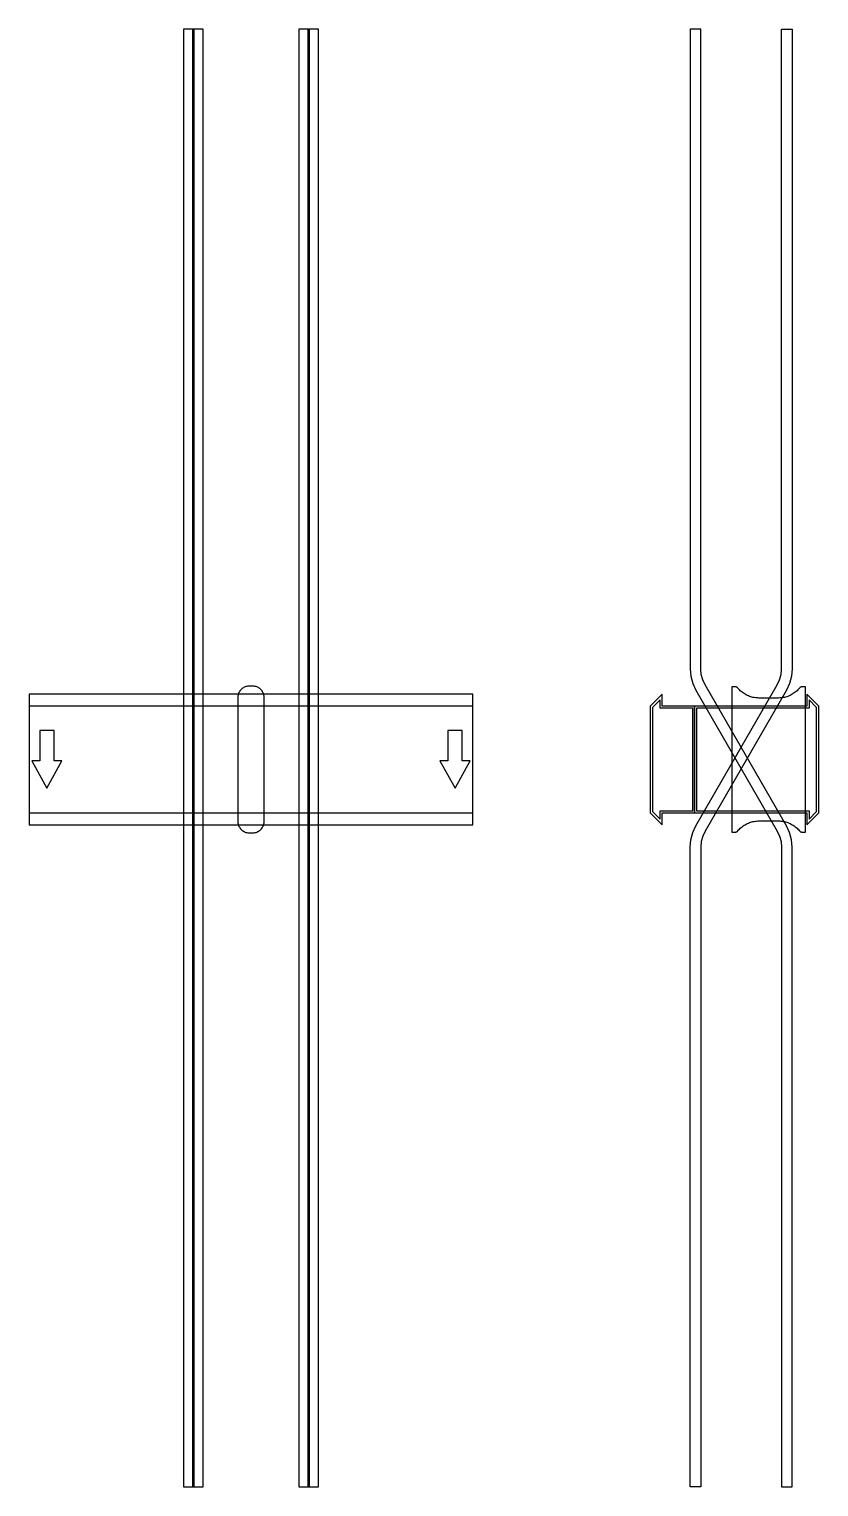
# Model space of a CAD drawing. Extents: x 0 to 890, y -820 to 823.
import ezdxf

# ---------------------------------------------------------------- set-up
doc = ezdxf.new("R2010")
doc.units = 0
doc.layers.add('Halfen', color=7, linetype='CONTINUOUS')

msp = doc.modelspace()

# ---------------------------------------------------------------- linework, layer by layer
at = {"layer": 'Halfen', "color": 7}
for points in [[(186, -819.914), (186, 823.254), (174, 823.254), (174, -819.914)], [(196, -819.914), (196, 823.254), (184, 823.254), (184, -819.914)], [(316, -819.914), (316, 823.254), (304, 823.254), (304, -819.914)], [(326, -819.914), (326, 823.254), (314, 823.254), (314, -819.914)], [(860, -819.914), (860, -98.785), (859.271, -90.449), (857.105, -82.368), (853.569, -74.785), (761.823, 84.124), (759.171, 89.812), (757.547, 95.873), (757, 102.124), (757, 162.254), (757, 823.254), (745, 823.254), (745, 162.254), (745, 102.124), (745.729, 93.789), (747.895, 85.707), (751.431, 78.124), (843.177, -80.785), (845.829, -86.472), (847.453, -92.533), (848, -98.785), (848, -819.914)], [(745, -819.914), (745, -98.785), (745.729, -90.449), (747.895, -82.368), (751.431, -74.785), (843.177, 84.124), (845.829, 89.812), (847.453, 95.873), (848, 102.124), (848, 162.254), (848, 823.254), (860, 823.254), (860, 162.254), (860, 102.124), (859.271, 93.789), (857.105, 85.707), (853.569, 78.124), (761.823, -80.785), (759.171, -86.472), (757.547, -92.533), (757, -98.785), (757, -819.914)], [(265, -69.3), (265, -56.8), (265, 69.3), (264.958, 70.359), (264.834, 71.412), (264.627, 72.452), (264.339, 73.472), (263.972, 74.466), (263.529, 75.429), (263.011, 76.354), (262.422, 77.235), (261.765, 78.068), (261.046, 78.846), (260.268, 79.565), (259.435, 80.222), (258.554, 80.811), (257.629, 81.329), (256.666, 81.772), (255.672, 82.139), (254.652, 82.427), (253.612, 82.634), (252.559, 82.758), (251.5, 82.8), (248.5, 82.8), (247.441, 82.758), (246.388, 82.634), (245.348, 82.427), (244.328, 82.139), (243.334, 81.772), (242.371, 81.329), (241.446, 80.811), (240.565, 80.222), (239.732, 79.565), (238.954, 78.846), (238.235, 78.068), (237.578, 77.235), (236.989, 76.354), (236.471, 75.429), (236.028, 74.466), (235.661, 73.472), (235.373, 72.452), (235.166, 71.412), (235.042, 70.359), (235, 69.3), (235, -56.8), (235, -69.3), (235.042, -70.359), (235.166, -71.412), (235.373, -72.452), (235.661, -73.472), (236.028, -74.466), (236.471, -75.429), (236.989, -76.354), (237.578, -77.235), (238.235, -78.068), (238.954, -78.846), (239.732, -79.565), (240.565, -80.222), (241.446, -80.811), (242.371, -81.329), (243.334, -81.772), (244.328, -82.139), (245.348, -82.427), (246.388, -82.634), (247.441, -82.758), (248.5, -82.8), (251.5, -82.8), (252.559, -82.758), (253.612, -82.634), (254.652, -82.427), (255.672, -82.139), (256.666, -81.772), (257.629, -81.329), (258.554, -80.811), (259.435, -80.222), (260.268, -79.565), (261.046, -78.846), (261.765, -78.068), (262.422, -77.235), (263.011, -76.354), (263.529, -75.429), (263.972, -74.466), (264.339, -73.472), (264.627, -72.452), (264.834, -71.412), (264.958, -70.359), (265, -69.3)], [(0, -73.5), (500, -73.5), (500, 73.5), (0, 73.5)], [(750, -60), (750, 60), (713.5, 60), (713.5, 73.5), (700, 60), (700, -60), (713.5, -73.5), (713.5, -60)], [(748, -58), (748, 58), (711, 58), (711, 67.25), (702.5, 58.75), (702.5, -58.75), (711, -67.25), (711, -58)], [(890, -60), (890, 60), (876.5, 73.5), (876.5, 60), (750, 60), (750, -60), (876.5, -60), (876.5, -73.5)], [(887.5, -58.75), (887.5, 58.75), (879, 67.25), (879, 58), (752, 58), (752, -58), (879, -58), (879, -67.25)], [(875, -81.8), (875, 81.8), (871, 81.8), (870.846, 81.797), (870.691, 81.786), (870.538, 81.769), (870.385, 81.746), (870.234, 81.715), (870.084, 81.678), (869.936, 81.634), (869.789, 81.584), (869.646, 81.527), (869.505, 81.464), (869.366, 81.395), (869.231, 81.32), (869.1, 81.239), (868.972, 81.153), (868.848, 81.06), (868.728, 80.963), (868.613, 80.86), (868.502, 80.752), (868.397, 80.639), (868.296, 80.522), (867.41, 79.491), (866.479, 78.5), (865.505, 77.551), (864.491, 76.646), (863.437, 75.787), (862.347, 74.975), (861.222, 74.211), (860.064, 73.499), (858.876, 72.838), (857.66, 72.23), (856.418, 71.676), (855.153, 71.178), (853.867, 70.736), (852.563, 70.351), (851.243, 70.024), (849.911, 69.756), (848.567, 69.547), (847.216, 69.397), (845.859, 69.307), (844.5, 69.277), (822.5, 69.277), (821.141, 69.307), (819.784, 69.397), (818.433, 69.547), (817.089, 69.756), (815.757, 70.024), (814.437, 70.351), (813.133, 70.736), (811.847, 71.178), (810.582, 71.676), (809.34, 72.23), (808.124, 72.838), (806.936, 73.499), (805.778, 74.211), (804.653, 74.975), (803.563, 75.787), (802.509, 76.646), (801.495, 77.551), (800.521, 78.5), (799.59, 79.491), (798.704, 80.522), (798.603, 80.639), (798.498, 80.752), (798.387, 80.86), (798.272, 80.963), (798.152, 81.06), (798.028, 81.153), (797.9, 81.239), (797.769, 81.32), (797.634, 81.395), (797.495, 81.464), (797.354, 81.527), (797.211, 81.584), (797.064, 81.634), (796.916, 81.678), (796.766, 81.715), (796.615, 81.746), (796.462, 81.769), (796.309, 81.786), (796.154, 81.797), (796, 81.8), (792, 81.8), (792, -81.8), (796, -81.8), (796.154, -81.797), (796.309, -81.786), (796.462, -81.769), (796.615, -81.746), (796.766, -81.715), (796.916, -81.678), (797.064, -81.634), (797.211, -81.584), (797.354, -81.527), (797.495, -81.464), (797.634, -81.395), (797.769, -81.32), (797.9, -81.239), (798.028, -81.153), (798.152, -81.06), (798.272, -80.963), (798.387, -80.86), (798.498, -80.752), (798.603, -80.639), (798.704, -80.522), (799.59, -79.491), (800.521, -78.5), (801.495, -77.551), (802.509, -76.646), (803.563, -75.787), (804.653, -74.975), (805.778, -74.211), (806.936, -73.499), (808.124, -72.838), (809.34, -72.23), (810.582, -71.676), (811.847, -71.178), (813.133, -70.736), (814.437, -70.351), (815.757, -70.024), (817.089, -69.756), (818.433, -69.547), (819.784, -69.397), (821.141, -69.307), (822.5, -69.277), (844.5, -69.277), (845.859, -69.307), (847.216, -69.397), (848.567, -69.547), (849.911, -69.756), (851.243, -70.024), (852.563, -70.351), (853.867, -70.736), (855.153, -71.178), (856.418, -71.676), (857.66, -72.23), (858.876, -72.838), (860.064, -73.499), (861.222, -74.211), (862.347, -74.975), (863.437, -75.787), (864.491, -76.646), (865.505, -77.551), (866.479, -78.5), (867.41, -79.491), (868.296, -80.522), (868.397, -80.639), (868.502, -80.752), (868.613, -80.86), (868.728, -80.963), (868.848, -81.06), (868.972, -81.153), (869.1, -81.239), (869.231, -81.32), (869.366, -81.395), (869.505, -81.464), (869.646, -81.527), (869.789, -81.584), (869.936, -81.634), (870.084, -81.678), (870.234, -81.715), (870.385, -81.746), (870.538, -81.769), (870.691, -81.786), (870.846, -81.797), (871, -81.8)], [(0, -60), (500, -60), (500, 60), (0, 60)], [(20, -32.5), (37, -1.5), (28, -1.5), (28, 32.5), (12, 32.5), (12, -1.5), (3, -1.5)], [(480, -32.5), (497, -1.5), (488, -1.5), (488, 32.5), (472, 32.5), (472, -1.5), (463, -1.5)]]:
    msp.add_lwpolyline(points, close=True, dxfattribs=at)

doc.saveas('drawing.dxf')
